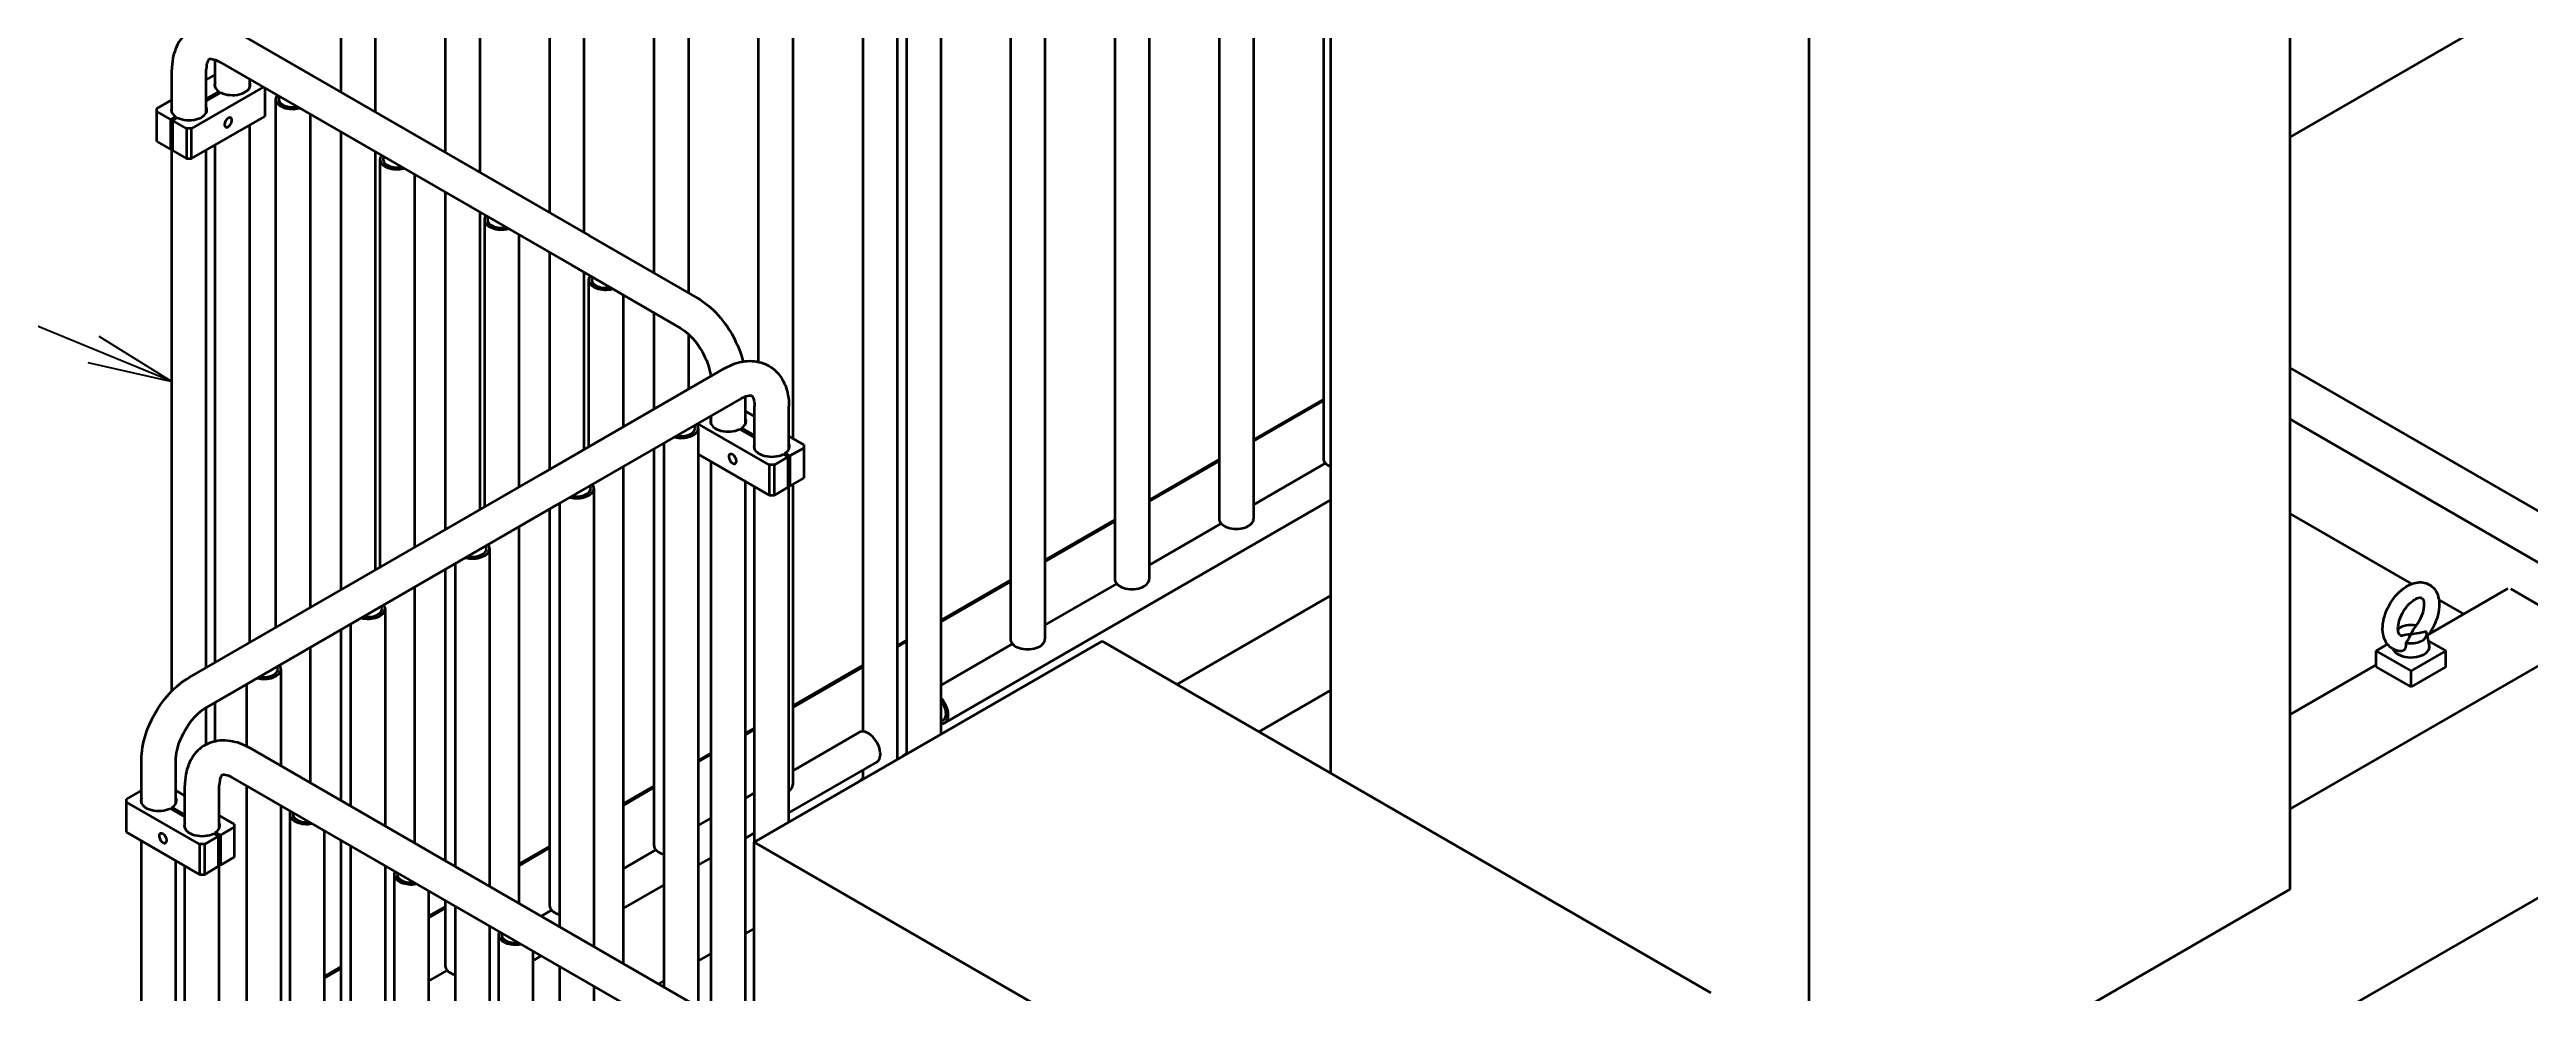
# Model space of a CAD drawing. Header units: millimetres. Extents: x -73083 to 81340, y -6859 to 6812.
# Drawn here: x -59721 to -57707, y -1054 to -290 of the extents above; entities that cross this region are included whole.
import ezdxf

# ---------------------------------------------------------------- set-up
doc = ezdxf.new("R2010")
doc.units = ezdxf.units.MM
doc.layers.add('word_dim', color=253, linetype='Continuous')
doc.styles.get("Standard").update_dxf_attribs({"font": 'romans.shx', "bigfont": 'bigfont.shx'})
doc.dimstyles.new('STANDARD 1-23', dxfattribs={"dimscale": 23, "dimtxt": 3.5, "dimasz": 3, "dimexe": 1, "dimexo": 0, "dimgap": 1, "dimtad": 3, "dimdsep": 46, "dimtxsty": 'Standard', "dimblk1": 'OPEN', "dimblk2": 'OPEN', "dimsah": 1, "dimcen": 0, "dimclrd": 256, "dimclre": 256, "dimclrt": 3, "dimazin": 2, "dimtfac": 1, "dimtmove": 0, "dimatfit": 3, "dimldrblk": 'OPEN', "dimfxl": 0, "dimtolj": 1, "dimtzin": 0, "dimlwd": 13, "dimlwe": 13, "dimarcsym": 0})

# ---------------------------------------------------------------- blocks, each defined once
blk = doc.blocks.new('A$C7FC73B9A')
at = {"color": 7, "lineweight": 35}
for p, q in [((1002.4, 5491.7), (1002.3, 4622.4)), ((917.5, 5442.7), (917.5, 4573.4)), ((945.5, 5456.1), (945.5, 4573.4)), ((860.6, 5407.1), (860.6, 4524.4)), ((832.6, 5393.7), (832.6, 4524.4)), ((775.8, 5358.1), (775.8, 4475.5)), ((747.8, 5344.8), (747.8, 4475.5)), ((570.7, 5239.7), (570.7, 4638.7)), ((1788.3, 4272.3), (1788.3, 5236.6)), ((542.7, 5226.4), (542.7, 4701.1)), ((691.4, 4398.3), (691.4, 5218.2)), ((1008.4, 4366.6), (1008.3, 5235.3)), ((628, 4400.6), (628, 5198.5)), ((656, 4377.9), (656, 5197.6)), ((663.4, 4382.1), (663.4, 5201.9)), ((457.9, 5177.4), (457.9, 4773.2)), ((485.9, 5190.7), (485.9, 4757.1)), ((401, 5141.7), (401, 4806.1)), ((373, 5128.4), (373, 4822.2)), ((1788.3, 4883.7), (2166, 5101.7)), ((288.2, 5079.4), (288.2, 4871.2)), ((316.2, 5092.7), (316.2, 4855.1)), ((231.3, 5043.7), (231.3, 4904)), ((203.3, 5030.4), (203.3, 4920.2)), ((1397.3, 4046.5), (1397.3, 5010.8)), ((118.7, 4969.1), (405.1, 4803.7)), ((65.9, 4903.6), (65.9, 4938.6)), ((93.9, 4903.6), (93.9, 4938.6)), ((101.2, 4924), (101.2, 4946.5)), ((104.7, 4944.8), (391.1, 4779.5)), ((140.2, 4924.3), (82, 4890.7)), ((141.4, 4923.6), (141.4, 4900.5)), ((150.3, 4914.6), (150.3, 4485.1)), ((53.7, 4880.1), (53.7, 4904.6)), ((65, 4873.5), (65, 4898)), ((66.5, 4897.2), (66.5, 4872.7)), ((82, 4866.2), (141.4, 4900.5)), ((178.3, 4902.3), (178.3, 4501.2)), ((65.9, 4433.4), (65.9, 4874)), ((77.8, 4890.7), (77.8, 4866.2)), ((82, 4866.2), (82, 4890.7)), ((101.2, 4456.7), (101.2, 4877.3)), ((129.2, 4472.9), (129.2, 4893.5)), ((203.3, 4887.9), (203.3, 4515.7)), ((93.9, 4452.5), (93.9, 4873)), ((231.3, 4871.7), (231.3, 4531.8)), ((235.1, 4865.6), (235.1, 4534.1)), ((263.1, 4853.3), (263.1, 4550.2)), ((288.2, 4838.9), (288.2, 4564.7)), ((316.2, 4822.7), (316.2, 4580.8)), ((320, 4816.6), (320, 4583)), ((348, 4804.4), (348, 4599.2)), ((493.5, 4752.7), (405.1, 4803.7)), ((373, 4789.9), (373, 4613.7)), ((479.5, 4728.4), (391.1, 4779.5)), ((401, 4773.7), (401, 4629.8)), ((404.8, 4767.7), (404.8, 4632)), ((432.8, 4755.4), (432.8, 4648.2)), ((457.9, 4740.9), (457.9, 4662.7)), ((485.9, 4723.7), (485.9, 4678.8)), ((514.9, 4695.5), (366.4, 4609.8)), ((2214.8, 4450), (1788.3, 4696.2)), ((532.3, 4650.4), (532.3, 4672.9)), ((528.9, 4671.3), (380.4, 4585.6)), ((539.7, 4630.1), (539.7, 4665)), ((567.7, 4630.1), (567.7, 4665)), ((945.5, 4637.7), (1002.3, 4670.5)), ((945.5, 4636.5), (1002.3, 4669.3)), ((1788.3, 4654.4), (2178.6, 4429.1)), ((465.9, 4634.9), (465.9, 4193)), ((551.6, 4617.2), (493.3, 4650.8)), ((493.9, 4647.2), (493.9, 4176.8)), ((432.8, 4615.9), (432.8, 4212.1)), ((457.9, 4630.3), (457.9, 4308.1)), ((493.9, 4626), (551.6, 4592.7)), ((504.3, 4170.8), (504.3, 4619.9)), ((551.6, 4617.2), (551.6, 4592.7)), ((555.8, 4592.7), (555.8, 4617.2)), ((567.1, 4599.2), (567.1, 4623.7)), ((568.5, 4624.5), (568.5, 4600)), ((579.8, 4631), (579.8, 4606.5)), ((860.6, 4588.7), (917.5, 4621.6)), ((860.6, 4587.5), (917.5, 4620.3)), ((945.5, 4584.9), (1004, 4618.7)), ((80, 4444.5), (366.4, 4609.8)), ((409, 4598.2), (409, 4225.8)), ((532.3, 4154.6), (532.3, 4603.8)), ((539.7, 4310.7), (539.7, 4599.5)), ((567.7, 4326.9), (567.7, 4600.5)), ((570.7, 4601.3), (570.7, 4357.1)), ((94, 4420.2), (380.4, 4585.6)), ((373, 4581.3), (373, 4259.1)), ((381, 4585.9), (381, 4242)), ((694.3, 4407.5), (1008.4, 4588.9)), ((775.8, 4539.7), (832.6, 4572.6)), ((1788.3, 4577.6), (1887.1, 4520.5)), ((348, 4566.9), (348, 4261.1)), ((775.8, 4538.5), (832.6, 4571.3)), ((860.6, 4535.9), (919.1, 4569.7)), ((288.2, 4532.3), (288.2, 4295.6)), ((296.2, 4537), (296.2, 4291)), ((324.2, 4549.2), (324.2, 4274.8)), ((263.1, 4517.9), (263.1, 4310)), ((691.4, 4491), (747.8, 4523.6)), ((691.4, 4489.8), (747.8, 4522.3)), ((775.8, 4486.9), (834.2, 4520.7)), ((1965.4, 4516.7), (1900.8, 4479.4)), ((1996.2, 4500.1), (1967.9, 4516.4)), ((239.3, 4500.3), (239.3, 4323.8)), ((1008.4, 4511.2), (883.1, 4438.9)), ((1909.3, 4507.7), (1929.6, 4496)), ((203.3, 4483.4), (203.3, 4344.6)), ((211.3, 4488), (211.3, 4340)), ((822.4, 4473.9), (539.5, 4310.6)), ((691.4, 4438.2), (749.4, 4471.7)), ((1317.4, 4188.2), (822.4, 4473.9)), ((154.5, 4451.3), (154.5, 4372.8)), ((178.3, 4468.9), (178.3, 4359)), ((570.7, 4421.4), (628, 4454.4)), ((570.7, 4420.1), (628, 4453.2)), ((1996.2, 4457.6), (1788.3, 4337.6)), ((1858.3, 4454.8), (1788.3, 4414.4)), ((1886.6, 4449.9), (1858.3, 4466.2)), ((1886.6, 4436.8), (1858.3, 4453.2)), ((1914.8, 4466.2), (1886.6, 4449.9)), ((1914.8, 4453.2), (1886.6, 4436.8)), ((126.5, 4439), (126.5, 4388.8)), ((1008.4, 4434.3), (949.7, 4400.4)), ((93.9, 4390.1), (93.9, 4420.2)), ((101.2, 4392.8), (101.2, 4424.4)), ((570.7, 4368.6), (625.1, 4400)), ((41.2, 4342.3), (41.2, 4377.2)), ((69.2, 4342.3), (69.2, 4377.2)), ((129.3, 4387.3), (458.1, 4197.5)), ((567.7, 4334.5), (639.1, 4375.7)), ((2191.6, 4382), (1830.1, 4173.2)), ((76.5, 4321.9), (76.5, 4356.8)), ((104.5, 4321.9), (104.5, 4356.8)), ((115.3, 4363), (444.1, 4173.2)), ((126.5, 4356.6), (126.5, 3568.6)), ((432.8, 4341.7), (457.9, 4356.2)), ((432.8, 4340.5), (457.9, 4355)), ((29, 4318.7), (29, 4343.2)), ((88.4, 4308.9), (29, 4343.2)), ((154.5, 4340.5), (154.5, 3568.6)), ((161.8, 4333.4), (161.8, 3452.6)), ((29, 4318.7), (88.4, 4284.4)), ((41.2, 3522.2), (41.2, 4311.7)), ((103.9, 4291), (103.9, 4315.5)), ((105.4, 4316.3), (105.4, 4291.8)), ((116.7, 4322.8), (116.7, 4298.3)), ((189.8, 4320), (189.8, 3450.7)), ((203.3, 4312.2), (203.3, 4161.1)), ((539.5, 4150.5), (539.5, 4310.6)), ((539.5, 4310.6), (1034.5, 4024.9)), ((69.2, 3506.1), (69.2, 4295.5)), ((76.5, 3501.8), (76.5, 4291.3)), ((88.4, 4308.9), (88.4, 4284.4)), ((92.6, 4284.4), (92.6, 4308.9)), ((104.5, 3494.3), (104.5, 4292.3)), ((211.3, 4307.6), (211.3, 3617.6)), ((239.3, 4291.5), (239.3, 3617.6)), ((348, 4292.8), (373, 4307.2)), ((348, 4291.5), (373, 4306)), ((432.8, 4288.9), (459.5, 4304.3)), ((246.7, 4284.4), (246.7, 3403.6)), ((274.7, 4271), (274.7, 3401.8)), ((432.8, 4256.6), (465.9, 4275.7)), ((1788.3, 4272.3), (1397.3, 4046.5)), ((288.2, 4263.3), (288.2, 4210.1)), ((296.2, 4258.6), (296.2, 3666.6)), ((324.2, 4242.5), (324.2, 3666.6)), ((331.5, 4235.4), (331.5, 3354.6)), ((359.5, 4222.1), (359.5, 3352.8)), ((381, 4209.6), (381, 3715.6)), ((409, 4193.5), (409, 3715.6)), ((744.5, 4032.1), (458.1, 4197.5))]:
    blk.add_line(p, q, dxfattribs=at)
at = {"color": 7, "lineweight": 35, "ltscale": 0.21233}
for p, q in [((93.9, 4930.2), (101.2, 4934.4)), ((69.2, 4352.7), (76.5, 4348.4))]:
    blk.add_line(p, q, dxfattribs=at)
at = {"color": 7, "lineweight": 35, "ltscale": 0.300785}
for p, q in [((93.9, 4914.7), (104.3, 4920.7)), ((529.3, 4647.2), (539.7, 4641.2))]:
    blk.add_line(p, q, dxfattribs=at)
at = {"color": 7, "lineweight": 35, "ltscale": 0.341611}
for p, q in [((105.7, 4919.9), (93.9, 4913.1)), ((76.5, 4331.3), (64.7, 4338.1))]:
    blk.add_line(p, q, dxfattribs=at)
at = {"color": 7, "lineweight": 35, "ltscale": 0.040826}
for p, q in [((104.3, 4919.1), (104.3, 4920.7)), ((69, 4898.7), (69, 4900.3)), ((567.1, 4600.8), (568.5, 4600)), ((66.1, 4337.3), (66.1, 4338.9)), ((101.5, 4316.9), (101.5, 4318.5))]:
    blk.add_line(p, q, dxfattribs=at)
at = {"color": 7, "lineweight": 35, "ltscale": 0.165704}
blk.add_line((129.2, 4924), (129.2, 4930.6), dxfattribs=at)
at = {"color": 7, "lineweight": 35, "ltscale": 0.351114}
for p, q in [((53.7, 4907), (65.9, 4914)), ((567.7, 4640.5), (579.8, 4633.5)), ((104.5, 4332.3), (116.7, 4325.3))]:
    blk.add_line(p, q, dxfattribs=at)
at = {"color": 7, "lineweight": 35, "ltscale": 0.061237}
for p, q in [((53.7, 4904.6), (53.7, 4907)), ((579.8, 4633.5), (579.8, 4631)), ((29, 4343.2), (29, 4345.7)), ((116.7, 4325.3), (116.7, 4322.8))]:
    blk.add_line(p, q, dxfattribs=at)
at = {"color": 7, "lineweight": 35, "ltscale": 0.326599}
for p, q in [((65, 4898), (53.7, 4904.6)), ((77.8, 4890.7), (66.5, 4897.2)), ((53.7, 4880.1), (65, 4873.5)), ((66.5, 4872.7), (77.8, 4866.2)), ((567.1, 4623.7), (555.8, 4617.2)), ((579.8, 4631), (568.5, 4624.5)), ((555.8, 4592.7), (567.1, 4599.2)), ((568.5, 4600), (579.8, 4606.5)), ((1858.3, 4453.2), (1858.3, 4466.2)), ((1914.8, 4453.2), (1914.8, 4466.2)), ((1886.6, 4436.8), (1886.6, 4449.9)), ((29, 4345.7), (40.3, 4352.2)), ((103.9, 4315.5), (92.6, 4308.9)), ((116.7, 4322.8), (105.4, 4316.3)), ((92.6, 4284.4), (103.9, 4291)), ((105.4, 4291.8), (116.7, 4298.3))]:
    blk.add_line(p, q, dxfattribs=at)
at = {"color": 7, "lineweight": 35, "ltscale": 0.112973}
for p, q in [((65, 4898), (69, 4900.3)), ((70.4, 4899.5), (66.5, 4897.2)), ((101.5, 4318.5), (105.4, 4316.3))]:
    blk.add_line(p, q, dxfattribs=at)
at = {"color": 7, "lineweight": 35, "ltscale": 0.040823}
for p, q in [((65, 4873.5), (66.5, 4874.4)), ((103.9, 4292.6), (105.4, 4291.8))]:
    blk.add_line(p, q, dxfattribs=at)
at = {"color": 7, "lineweight": 35, "ltscale": 0.106067}
for p, q in [((82, 4890.7), (77.8, 4890.7)), ((77.8, 4866.2), (82, 4866.2))]:
    blk.add_line(p, q, dxfattribs=at)
at = {"color": 7, "lineweight": 35, "ltscale": 0.164063}
blk.add_line((504.3, 4650.5), (504.3, 4657.1), dxfattribs=at)
at = {"color": 7, "lineweight": 35, "ltscale": 0.213074}
blk.add_line((532.3, 4660.9), (539.7, 4656.7), dxfattribs=at)
at = {"color": 7, "lineweight": 35, "ltscale": 0.341614}
blk.add_line((539.7, 4639.5), (527.8, 4646.4), dxfattribs=at)
at = {"color": 7, "lineweight": 35, "ltscale": 0.04082}
for p, q in [((529.3, 4645.5), (529.3, 4647.2)), ((564.6, 4625.1), (564.6, 4626.8))]:
    blk.add_line(p, q, dxfattribs=at)
at = {"color": 7, "lineweight": 35, "ltscale": 0.106065}
for p, q in [((555.8, 4617.2), (551.6, 4617.2)), ((551.6, 4592.7), (555.8, 4592.7))]:
    blk.add_line(p, q, dxfattribs=at)
at = {"color": 7, "lineweight": 35, "ltscale": 0.112974}
blk.add_line((567.1, 4623.7), (563.2, 4625.9), dxfattribs=at)
at = {"color": 7, "lineweight": 35, "ltscale": 0.112971}
blk.add_line((564.6, 4626.8), (568.5, 4624.5), dxfattribs=at)
at = {"color": 7, "lineweight": 35, "ltscale": 0.211972}
blk.add_line((656, 4470.6), (663.4, 4474.8), dxfattribs=at)
at = {"color": 7, "lineweight": 35, "ltscale": 0.211969}
blk.add_line((656, 4469.4), (663.4, 4473.6), dxfattribs=at)
at = {"color": 7, "lineweight": 35, "ltscale": 0.265317}
blk.add_line((1858.3, 4466.2), (1867.5, 4471.5), dxfattribs=at)
at = {"color": 7, "lineweight": 35, "ltscale": 0.001158}
blk.add_line((1889.9, 4485.7), (1889.9, 4485.7), dxfattribs=at)
at = {"color": 7, "lineweight": 35, "ltscale": 0.257071}
blk.add_line((1899.3, 4480.6), (1901.4, 4470.5), dxfattribs=at)
at = {"color": 7, "lineweight": 35, "ltscale": 0.411341}
blk.add_line((1900.6, 4474.4), (1914.8, 4466.2), dxfattribs=at)
at = {"color": 7, "lineweight": 35, "ltscale": 0.213071}
for p, q in [((532.3, 4399.2), (539.7, 4403.4)), ((532.3, 4397.9), (539.7, 4402.2)), ((532.3, 4346.4), (539.7, 4350.6)), ((532.3, 4314), (539.7, 4318.3))]:
    blk.add_line(p, q, dxfattribs=at)
at = {"color": 7, "lineweight": 35, "ltscale": 0.300632}
for p, q in [((493.9, 4377), (504.3, 4383)), ((493.9, 4291.8), (504.3, 4297.9)), ((504.3, 4220.2), (493.9, 4214.1))]:
    blk.add_line(p, q, dxfattribs=at)
at = {"color": 7, "lineweight": 35, "ltscale": 0.300629}
for p, q in [((493.9, 4375.8), (504.3, 4381.8)), ((493.9, 4324.2), (504.3, 4330.2))]:
    blk.add_line(p, q, dxfattribs=at)
at = {"color": 7, "lineweight": 35, "ltscale": 0.024518}
blk.add_line((41.2, 4351.7), (40.3, 4352.2), dxfattribs=at)
at = {"color": 7, "lineweight": 35, "ltscale": 0.189435}
blk.add_line((628, 4361.7), (628, 4369.3), dxfattribs=at)
at = {"color": 7, "lineweight": 35, "ltscale": 0.300788}
blk.add_line((66.1, 4338.9), (76.5, 4332.9), dxfattribs=at)
at = {"color": 7, "lineweight": 35, "ltscale": 0.11297}
blk.add_line((103.9, 4315.5), (100, 4317.7), dxfattribs=at)
at = {"color": 7, "lineweight": 35, "ltscale": 0.106064}
for p, q in [((92.6, 4308.9), (88.4, 4308.9)), ((88.4, 4284.4), (92.6, 4284.4))]:
    blk.add_line(p, q, dxfattribs=at)
at = {"color": 7, "lineweight": 35, "ltscale": 0.389834}
for p, q in [((274.7, 4250.4), (288.2, 4258.2)), ((274.7, 4249.2), (288.2, 4257))]:
    blk.add_line(p, q, dxfattribs=at)
at = {"color": 7, "lineweight": 35, "ltscale": 0.241701}
blk.add_line((366.3, 4250.5), (374.6, 4255.3), dxfattribs=at)
at = {"color": 7, "lineweight": 35, "ltscale": 0.209388}
blk.add_line((539.5, 4240.5), (532.3, 4236.3), dxfattribs=at)
at = {"color": 7, "lineweight": 35, "ltscale": 0.194518}
blk.add_line((359.5, 4214.3), (366.3, 4218.2), dxfattribs=at)
at = {"color": 7, "lineweight": 35, "ltscale": 0.389815}
blk.add_line((189.8, 4201.4), (203.3, 4209.2), dxfattribs=at)
at = {"color": 7, "lineweight": 35, "ltscale": 0.389818}
blk.add_line((189.8, 4200.2), (203.3, 4208), dxfattribs=at)
at = {"color": 7, "lineweight": 35, "ltscale": 0.436202}
blk.add_line((274.7, 4197.6), (289.8, 4206.3), dxfattribs=at)
at = {"color": 7, "lineweight": 35, "ltscale": 0.124709}
blk.add_line((465.9, 4198), (461.6, 4195.5), dxfattribs=at)
at = {"color": 7, "lineweight": 35}
for points in [[(82.2, 4971.3), (80.7, 4970.3), (79.2, 4969.3), (77.7, 4968.1), (76.3, 4966.8), (75, 4965.4), (73.7, 4963.9), (72.7, 4962.5), (71.7, 4961), (70.6, 4959), (69.6, 4957.1), (68.8, 4955.2), (68.2, 4953.4), (67.6, 4951.5), (67.1, 4949.6), (66.7, 4947.6), (66.3, 4945.5), (66.1, 4942.9), (65.9, 4940.3), (65.9, 4938.6)], [(96.2, 4947), (95.9, 4946.8), (95.6, 4946.4), (95.2, 4945.7), (94.8, 4944.7), (94.4, 4943.5), (94.2, 4942.3), (94, 4940.6), (93.9, 4939), (93.9, 4938.6)], [(96.2, 4947), (96.6, 4947.2), (97.1, 4947.3), (97.9, 4947.3), (98.9, 4947.1), (100.1, 4946.8), (101.3, 4946.4), (102.9, 4945.8), (104.3, 4945), (104.7, 4944.8)], [(493.5, 4752.7), (495.8, 4751.3), (498, 4749.8), (500.1, 4748.3), (502.2, 4746.6), (504.2, 4744.8), (506.2, 4743), (508.2, 4741), (510.1, 4739), (511.9, 4736.9), (513.7, 4734.7), (515.4, 4732.5), (517.1, 4730.2), (519.2, 4727), (521.1, 4723.8), (523, 4720.4), (524.6, 4717), (525.8, 4714.5), (526.9, 4711.9), (527.9, 4709.2), (528.8, 4706.6), (529.6, 4703.9), (530.3, 4701.3)], [(479.5, 4728.4), (481.1, 4727.4), (482.7, 4726.3), (484.4, 4725), (486.1, 4723.5), (487.7, 4721.9), (489.4, 4720.1), (491.1, 4718.2), (492.7, 4716.2), (494.2, 4714), (495.6, 4711.8), (497, 4709.5), (498.3, 4707.2), (499.4, 4704.8), (500.5, 4702.4), (501.4, 4700), (502.2, 4697.7), (502.9, 4695.3), (503.4, 4693.1), (503.8, 4690.9), (504.1, 4689.3)], [(514.9, 4695.5), (517.1, 4696.8), (519.5, 4697.9), (521.7, 4698.9), (523.7, 4699.6), (525.6, 4700.2), (527.6, 4700.7), (529.5, 4701.1), (531.8, 4701.5), (533.8, 4701.7), (536, 4701.8), (537.8, 4701.7), (539.5, 4701.6), (541.3, 4701.3), (543.3, 4700.9), (545.1, 4700.4), (546.9, 4699.8), (548.1, 4699.4), (549.8, 4698.6), (551.4, 4697.8)], [(551.4, 4697.8), (552.9, 4696.8), (554.3, 4695.8), (555.8, 4694.6), (557.2, 4693.3), (558.6, 4691.9), (559.8, 4690.4), (560.9, 4689), (561.9, 4687.4), (563, 4685.5), (563.9, 4683.6), (564.8, 4681.7), (565.4, 4679.9), (566, 4678), (566.5, 4676), (566.9, 4674), (567.2, 4671.9), (567.5, 4669.4), (567.6, 4666.8), (567.7, 4665)], [(528.9, 4671.3), (530.3, 4672.1), (531.7, 4672.7), (533, 4673.2), (534.3, 4673.5), (535.3, 4673.7), (536.2, 4673.8), (536.8, 4673.7), (537.2, 4673.6), (537.4, 4673.5)], [(537.4, 4673.5), (537.6, 4673.3), (538, 4672.8), (538.4, 4672.2), (538.8, 4671.2), (539.1, 4670), (539.4, 4668.8), (539.6, 4667.1), (539.7, 4665.5), (539.7, 4665)], [(1863.5, 4484.3), (1863.6, 4486.1), (1863.8, 4488.1), (1864.1, 4490.3), (1864.6, 4492.5), (1865.2, 4494.6), (1865.9, 4496.8), (1866.8, 4498.9), (1867.7, 4501.1), (1868.8, 4503.1), (1870, 4505.1), (1871.3, 4507.1), (1872.6, 4509), (1874.1, 4510.8), (1875.6, 4512.5), (1877.2, 4514.1), (1878.8, 4515.5), (1880.6, 4516.9), (1882.3, 4518.1), (1883.8, 4519), (1885.5, 4519.8), (1887.2, 4520.6), (1888.8, 4521.1), (1890.4, 4521.5), (1892, 4521.8), (1893.6, 4521.9), (1895.1, 4521.9), (1896.4, 4521.7), (1897.7, 4521.5), (1899, 4521.1), (1900.1, 4520.7), (1901.2, 4520.1), (1901.6, 4519.9)], [(1901.6, 4519.9), (1902.6, 4519.3), (1903.6, 4518.5), (1904.7, 4517.5), (1905.6, 4516.5), (1906.4, 4515.4), (1907.1, 4514.3), (1907.8, 4512.9), (1908.4, 4511.4), (1908.8, 4509.9), (1909.2, 4508.2), (1909.4, 4506.6), (1909.6, 4504.9), (1909.6, 4503.7)], [(1876, 4484.3), (1876.1, 4485.8), (1876.3, 4487.4), (1876.6, 4489.1), (1877.1, 4490.9), (1877.8, 4492.8), (1878.5, 4494.6), (1879.4, 4496.5), (1880.4, 4498.3), (1881.6, 4500), (1882.8, 4501.6), (1884, 4503.2), (1885.3, 4504.5), (1886.7, 4505.8), (1888, 4506.8), (1889.3, 4507.7), (1890.5, 4508.4), (1891.6, 4508.9), (1892.6, 4509.2), (1893.5, 4509.4), (1894.2, 4509.4), (1894.8, 4509.3), (1895.3, 4509.1), (1895.3, 4509.1)], [(1897.1, 4503.7), (1897, 4502.1), (1896.8, 4500.4), (1896.4, 4498.5), (1895.9, 4496.6), (1895.2, 4494.7), (1894.4, 4492.8), (1893.4, 4490.9), (1892.3, 4489), (1891.1, 4487.2), (1889.9, 4485.7)], [(1895.3, 4509.1), (1895.7, 4508.8), (1896, 4508.4), (1896.4, 4507.8), (1896.7, 4507), (1896.9, 4506), (1897.1, 4504.8), (1897.1, 4503.7)], [(1909.6, 4503.7), (1909.5, 4501.8), (1909.3, 4499.6), (1909, 4497.3), (1908.4, 4495), (1907.8, 4492.7), (1906.9, 4490.4), (1906, 4488.2), (1904.9, 4486), (1903.7, 4483.8), (1902.4, 4481.7), (1901, 4479.7), (1899.8, 4478.1)], [(1871.6, 4468), (1870.5, 4468.7), (1869.4, 4469.5), (1868.5, 4470.4), (1867.6, 4471.4), (1866.7, 4472.5), (1866, 4473.8), (1865.3, 4475.2), (1864.8, 4476.5), (1864.3, 4478.1), (1863.9, 4479.7), (1863.7, 4481.2), (1863.5, 4482.9), (1863.5, 4484.3)], [(1877.8, 4478.8), (1877.4, 4479.1), (1877.1, 4479.6), (1876.7, 4480.2), (1876.4, 4481), (1876.2, 4481.9), (1876.1, 4483.1), (1876, 4484.3)], [(1877.8, 4478.8), (1878.3, 4478.6), (1878.9, 4478.5), (1879.6, 4478.6), (1880, 4478.6)], [(1886.6, 4479.7), (1886.4, 4479.6), (1882.7, 4479.1), (1880, 4478.6)], [(1883.2, 4473.7), (1883.9, 4474.6), (1884.5, 4475.5), (1885, 4476.4), (1885.5, 4477.3), (1886.3, 4479.1), (1886.6, 4479.7)], [(1889.9, 4485.7), (1889.1, 4484.6), (1888.4, 4483.5), (1887.8, 4482.4), (1887.5, 4481.7), (1886.8, 4480.2), (1886.6, 4479.7)], [(1886.6, 4479.7), (1887.9, 4479.9), (1891.3, 4480.4), (1893.1, 4480.7), (1895.7, 4481.3), (1897, 4481.6)], [(41.2, 4377.2), (41.2, 4379.9), (41.4, 4382.6), (41.7, 4385.1), (42.1, 4387.8), (42.6, 4390.5), (43.2, 4393.1), (43.9, 4395.8), (44.7, 4398.4), (45.6, 4401.1), (46.6, 4403.7), (47.7, 4406.3), (49.3, 4409.7), (51, 4413.1), (52.8, 4416.4), (54.8, 4419.6), (56.9, 4422.8), (58.6, 4425), (60.4, 4427.3), (62.2, 4429.4), (64, 4431.5), (65.9, 4433.5), (67.9, 4435.4), (69.9, 4437.2), (72, 4439), (74.1, 4440.6), (76.2, 4442.1), (78.4, 4443.5), (80, 4444.5)], [(69.2, 4377.2), (69.2, 4379.1), (69.4, 4381), (69.7, 4383.1), (70.1, 4385.3), (70.7, 4387.6), (71.4, 4389.9), (72.2, 4392.2), (73.1, 4394.6), (74.2, 4396.9), (75.3, 4399.3), (76.6, 4401.6), (78, 4403.8), (79.4, 4406), (80.9, 4408.1), (82.5, 4410.1), (84.1, 4412), (85.8, 4413.7), (87.5, 4415.4), (89.1, 4416.8), (90.8, 4418.1), (92.4, 4419.2), (94, 4420.2)], [(92.8, 4389.5), (94.4, 4390.4), (96, 4391.1), (97.9, 4391.8), (99.7, 4392.4), (101.5, 4392.8), (103.4, 4393.2), (105.2, 4393.4), (107, 4393.5), (109.3, 4393.5), (111.4, 4393.3), (113.5, 4393.1), (115.3, 4392.8), (117.3, 4392.3), (119.2, 4391.8), (121.2, 4391.1), (123.1, 4390.4), (125.5, 4389.3), (127.8, 4388.1), (129.3, 4387.3)], [(92.8, 4389.5), (91.3, 4388.6), (89.8, 4387.5), (88.4, 4386.3), (86.9, 4385), (85.6, 4383.7), (84.4, 4382.2), (83.3, 4380.7), (82.3, 4379.2), (81.2, 4377.3), (80.2, 4375.4), (79.4, 4373.4), (78.8, 4371.7), (78.2, 4369.8), (77.7, 4367.8), (77.3, 4365.8), (77, 4363.7), (76.7, 4361.1), (76.5, 4358.5), (76.5, 4356.8)], [(106.8, 4365.3), (106.5, 4365), (106.2, 4364.6), (105.8, 4363.9), (105.4, 4363), (105, 4361.8), (104.8, 4360.5), (104.6, 4358.9), (104.5, 4357.2), (104.5, 4356.8)], [(106.8, 4365.3), (107.2, 4365.4), (107.8, 4365.5), (108.5, 4365.5), (109.6, 4365.4), (110.8, 4365.1), (111.9, 4364.7), (113.5, 4364), (115, 4363.3), (115.3, 4363)]]:
    blk.add_lwpolyline(points, dxfattribs=at)
for centre, radius, start, end in [((1872.6, 4482.3), 13.7, 315.5156, 320.9523), ((1888.3, 4513.9), 33.4, 285.0751, 288.066), ((1878.4, 4470.1), 4.08, 267.1939, 277.8037), ((1878.4, 4470.3), 4.21, 277.8787, 304.2353), ((1878.4, 4470.3), 4.28, 304.1947, 329.808)]:
    blk.add_arc(centre, radius, start, end, dxfattribs=at)
for centre, major_axis, ratio, start_param, end_param in [((115.2, 4926.2), (14.5, 0), 0.57735, 2.878439, 3.141553), ((115.2, 4926.2), (14.5, 0), 0.57735, 3.141553, 3.857971), ((115.2, 4926.2), (14.5, 0), 0.57735, 3.996011, 6.283145), ((115.2, 4926.2), (14.5, 0), 0.57735, 6.283145, 6.546305), ((164.3, 4914.6), (14, 0), 0.57735, 2.733605, 3.141587), ((164.3, 4914.6), (14, 0), 0.57735, 3.141587, 5.120362), ((164.3, 4914.6), (11.5, 0), 0.57735, 2.821434, 3.141587), ((164.3, 4914.6), (11.5, 0), 0.57735, 3.141587, 5.032533), ((79.9, 4905.8), (14.5, 0), 0.57735, 2.878451, 3.141553), ((79.9, 4905.8), (14.5, 0), 0.57735, 3.141553, 3.857971), ((79.9, 4905.8), (14.5, 0), 0.57735, 3.996011, 6.283145), ((79.9, 4905.8), (14.5, 0), 0.57735, 6.283145, 6.546317), ((111.7, 4895.6), (2.17, 3.76), 0.57735, 6.283185, 9.424777), ((111.7, 4895.6), (2.17, 3.76), 0.57735, 3.92699, 6.283185), ((111.7, 4895.6), (2.17, 3.76), 0.57735, 3.141592, 3.92699), ((249.1, 4865.6), (14, 0), 0.57735, 2.733605, 3.141587), ((249.1, 4865.6), (14, 0), 0.57735, 3.141587, 5.120362), ((249.1, 4865.6), (11.5, 0), 0.57735, 2.821434, 3.141587), ((249.1, 4865.6), (11.5, 0), 0.57735, 3.141587, 5.032533), ((334, 4816.6), (14, 0), 0.57735, 2.733605, 3.141587), ((334, 4816.6), (14, 0), 0.57735, 3.141587, 5.120362), ((334, 4816.6), (11.5, 0), 0.57735, 2.821434, 3.141587), ((334, 4816.6), (11.5, 0), 0.57735, 3.141587, 5.032533), ((418.8, 4767.7), (14, 0), 0.57735, 2.733605, 3.141587), ((418.8, 4767.7), (14, 0), 0.57735, 3.141587, 5.120362), ((418.8, 4767.7), (11.5, 0), 0.57735, 2.821434, 3.141587), ((418.8, 4767.7), (11.5, 0), 0.57735, 3.141587, 5.032533), ((518.3, 4652.7), (14.5, 0), 0.57735, 2.885388, 3.141633), ((518.3, 4652.7), (14.5, 0), 0.57735, 3.141633, 5.428767), ((518.3, 4652.7), (14.5, 0), 0.57735, 5.566808, 6.283225), ((518.3, 4652.7), (14.5, 0), 0.57735, 0.00004, 0.269865), ((479.9, 4647.2), (14, 0), 0.57735, 4.304399, 6.283178), ((479.9, 4647.2), (11.5, 0), 0.57735, 4.392227, 6.283178), ((479.9, 4647.2), (11.5, 0), 0.57735, 6.283178, 6.603336), ((479.9, 4647.2), (14, 0), 0.57735, 6.283178, 6.691164), ((553.7, 4632.3), (14.5, 0), 0.57735, 2.878461, 3.141633), ((553.7, 4632.3), (14.5, 0), 0.57735, 3.141633, 5.428767), ((553.7, 4632.3), (14.5, 0), 0.57735, 5.566808, 6.283225), ((553.7, 4632.3), (14.5, 0), 0.57735, 0.00004, 0.263142), ((521.9, 4622.1), (2.17, -3.76), 0.577351, 3.141593, 5.497788), ((521.9, 4622.1), (2.17, -3.76), 0.577351, 0.000001, 3.141593), ((521.9, 4622.1), (2.17, -3.76), 0.577351, 5.497788, 6.283186), ((1016.3, 4622.4), (-14, 0), 0.577346, 6.283181, 7.246141), ((395, 4598.2), (14, 0), 0.57735, 4.304399, 6.283178), ((395, 4598.2), (11.5, 0), 0.57735, 4.392227, 6.283178), ((395, 4598.2), (11.5, 0), 0.57735, 6.283178, 6.603336), ((395, 4598.2), (14, 0), 0.57735, 6.283178, 6.691164), ((931.5, 4573.4), (-14, 0), 0.577346, 6.283181, 9.424774), ((310.2, 4549.2), (14, 0), 0.57735, 6.283178, 6.691164), ((310.2, 4549.2), (14, 0), 0.57735, 4.304399, 6.283178), ((310.2, 4549.2), (11.5, 0), 0.57735, 4.392227, 6.283178), ((310.2, 4549.2), (11.5, 0), 0.57735, 6.283178, 6.603336), ((846.6, 4524.4), (-14, 0), 0.577346, 6.283181, 9.424774), ((225.3, 4500.3), (14, 0), 0.57735, 4.304399, 6.283178), ((225.3, 4500.3), (11.5, 0), 0.57735, 4.392227, 6.283178), ((225.3, 4500.3), (11.5, 0), 0.57735, 6.283178, 6.603336), ((225.3, 4500.3), (14, 0), 0.57735, 6.283178, 6.691164), ((761.8, 4475.5), (-14, 0), 0.577346, 6.283181, 9.424774), ((1886.6, 4479.7), (12.8, 0), 0.57735, 1.244428, 2.538592), ((1886.6, 4479.7), (-12.8, 0), 0.57735, 1.237173, 3.2666), ((1870.5, 4475.5), (11.5, -7.4), 0.547229, 0.28354, 0.576493), ((1886.6, 4479.7), (-12.8, 0), 0.57735, 3.2666, 3.475213), ((140.5, 4451.3), (14, 0), 0.57735, 4.304399, 6.283178), ((140.5, 4451.3), (11.5, 0), 0.57735, 4.392227, 6.283178), ((140.5, 4451.3), (11.5, 0), 0.57735, 6.283178, 6.603336), ((140.5, 4451.3), (14, 0), 0.57735, 6.283178, 6.691164), ((1883.7, 4489.3), (-11.9, -21.4), 0.761272, 6.270867, 6.642204), ((1886.6, 4469.5), (-15, 0), 0.57735, 0.190298, 0.785397), ((1886.6, 4469.5), (-15, 0), 0.57735, 0.785397, 3.2666), ((1877.5, 4471.5), (3.56, -4.52), 0.834428, 0.317699, 0.726396), ((687.3, 4419.7), (7, -12.1), 0.57735, 6.283157, 8.212313), ((687.3, 4419.7), (5.75, -9.96), 0.57735, 0.000007, 1.827683), ((632.1, 4387.8), (-7, 12.1), 0.577346, 3.141564, 6.283157), ((687.3, 4419.7), (5.75, -9.96), 0.57735, 6.026326, 6.283193), ((687.3, 4419.7), (7, -12.1), 0.57735, 5.924863, 6.283157), ((677.4, 4374.8), (19.8, 0), 0.577346, 2.358672, 2.645273), ((556.7, 4357.1), (-14, 0), 0.57735, 2.467291, 3.141586), ((642, 4354.3), (19.8, 0), 0.577346, 2.357739, 2.645315), ((55.2, 4344.4), (14.5, 0), 0.57735, 2.878447, 3.141633), ((55.2, 4344.4), (14.5, 0), 0.57735, 3.141633, 5.428767), ((55.2, 4344.4), (14.5, 0), 0.57735, 5.566808, 6.283225), ((55.2, 4344.4), (14.5, 0), 0.57735, 0.00004, 0.263128), ((175.8, 4333.4), (14, 0), 0.57735, 2.834075, 3.141594), ((175.8, 4333.4), (14, 0), 0.57735, 3.141594, 5.019906), ((175.8, 4333.4), (11.5, 0), 0.57735, 2.950551, 3.141594), ((175.8, 4333.4), (11.5, 0), 0.57735, 3.141594, 4.903591), ((58.7, 4313.8), (2.17, -3.76), 0.577351, 3.141593, 5.497788), ((58.7, 4313.8), (2.17, -3.76), 0.577351, 0.000001, 3.141593), ((58.7, 4313.8), (2.17, -3.76), 0.577351, 5.497788, 6.283186), ((90.5, 4324), (14.5, 0), 0.57735, 2.878461, 3.141633), ((90.5, 4324), (14.5, 0), 0.57735, 3.141633, 5.428767), ((90.5, 4324), (14.5, 0), 0.57735, 5.566808, 6.283225), ((90.5, 4324), (14.5, 0), 0.57735, 0.00004, 0.263142), ((471.9, 4308.1), (-14, 0), 0.57735, 6.283178, 7.410618), ((260.7, 4284.4), (14, 0), 0.57735, 2.834075, 3.141594), ((260.7, 4284.4), (14, 0), 0.57735, 3.141594, 5.019906), ((260.7, 4284.4), (11.5, 0), 0.57735, 2.950551, 3.141594), ((260.7, 4284.4), (11.5, 0), 0.57735, 3.141594, 4.903591), ((387, 4259.1), (-14, 0), 0.57735, 6.283178, 7.410618), ((345.5, 4235.4), (14, 0), 0.57735, 2.834075, 3.141594), ((345.5, 4235.4), (14, 0), 0.57735, 3.141594, 5.019906), ((345.5, 4235.4), (11.5, 0), 0.57735, 2.950551, 3.141594), ((345.5, 4235.4), (11.5, 0), 0.57735, 3.141594, 4.903591), ((302.2, 4210.1), (-14, 0), 0.57735, 6.283178, 7.410618)]:
    blk.add_ellipse(centre, major_axis=major_axis, ratio=ratio, start_param=start_param, end_param=end_param, dxfattribs=at)
blk = doc.blocks.new('aa1')
for p, q in [((0, 0), (-1, 0)), ((-0.4, 0.067), (0, 0)), ((-0.4, -0.067), (0, 0))]:
    blk.add_line(p, q)
blk = doc.blocks.new('aa2')
blk.add_circle((0, 0), 1)
blk = doc.blocks.new('*D1050')
at = {"layer": 'DEFPOINTS', "color": 0, "linetype": 'Continuous', "ltscale": 2}
for p in [(-60964.8, -6.7), (-60964.8, -6.7), (-59621.4, -559.8)]:
    blk.add_point(p, dxfattribs=at)
at = {"layer": 'word_dim', "linetype": 'Continuous', "lineweight": 13, "ltscale": 2}
blk.add_line((-59780.9, -494.2), (-60805.3, -72.4), dxfattribs=at)
at = {"layer": 'word_dim', "linetype": 'Continuous', "lineweight": 13, "ltscale": 2, "xscale": 172.5, "yscale": 172.5, "zscale": 172.5}
for name, p, rotation in [('aa2', (-60964.8, -6.7), 157.6212781579866), ('aa1', (-59621.4, -559.8), 337.6212781579866)]:
    blk.add_blockref(name, p, dxfattribs=dict(at, rotation=rotation))
at = {"layer": 'word_dim', "color": 3, "linetype": 'Continuous', "ltscale": 2, "insert": (-60293.1, -283.3), "char_height": 0.000023, "attachment_point": 5, "rotation": 337.6213}
blk.add_mtext('\\A1;1452.84', dxfattribs=at)
blk = doc.blocks.new('_Open')
at = {"color": 0, "lineweight": -2}
for p, q in [((-1, 0.167), (0, 0)), ((-1, -0.167), (0, 0)), ((0, 0), (-1, 0))]:
    blk.add_line(p, q, dxfattribs=at)

msp = doc.modelspace()

# ---------------------------------------------------------------- block references
at = {"layer": 'word_dim', "ltscale": 2}
msp.add_blockref('A$C7FC73B9A', (-59687.30853, -5244.75084), dxfattribs=at)

# ---------------------------------------------------------------- dimensions: what is measured, and where the dimension line sits
at = {"layer": 'word_dim', "color": 3, "linetype": 'Continuous', "ltscale": 2}
dim = msp.add_aligned_dim(p1=(-59621.42049, -559.82607), p2=(-60964.84799, -6.68879), distance=0, dimstyle='STANDARD 1-23', override={"dimtxt": 1e-06, "dimasz": 7.5, "dimgap": 0, "dimblk1": 'aa1', "dimblk2": 'aa2', "dimse1": 1, "dimse2": 1}, dxfattribs=at)
dim.commit()
dim.dimension.update_dxf_attribs({"geometry": '*D1050', "text_midpoint": (-60293.13424, -283.25742)})

doc.saveas('drawing.dxf')
